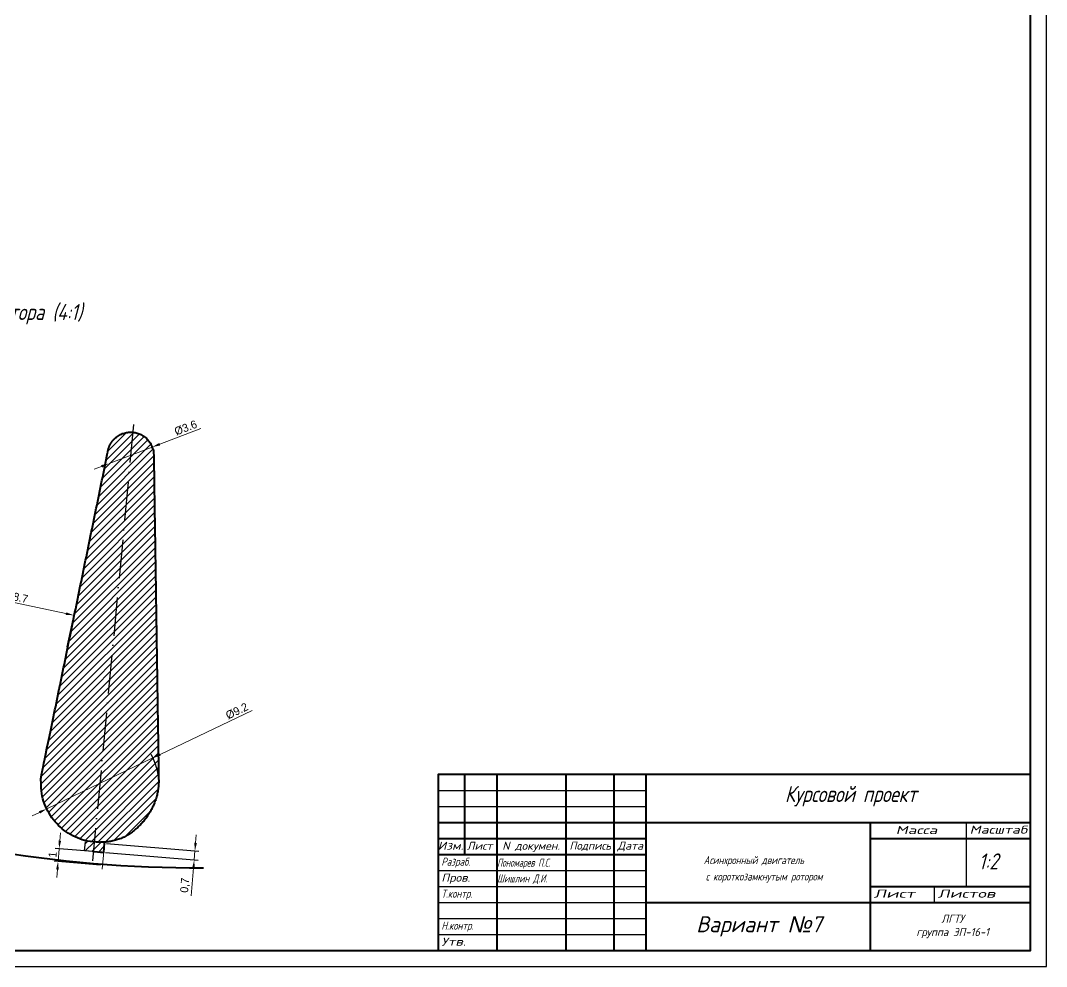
# Model space of a CAD drawing. Header units: millimetres. Extents: x 0 to 840, y 0 to 594.
# Drawn here: x 519.6 to 840, y 0 to 295.5 of the extents above; entities that cross this region are included whole.
import ezdxf
from ezdxf.enums import TextEntityAlignment as Align

# ---------------------------------------------------------------- set-up
doc = ezdxf.new("R2010")
doc.units = ezdxf.units.MM
doc.linetypes.add('ACAD_ISO10W100', pattern=[18, 12, -3, 0, -3])
for name, color, linetype, lineweight in [('Размеры', 2, 'Continuous', 15), ('РамкаТолстая', 7, 'Continuous', 40), ('РамкаТонкая', 7, 'Continuous', 15), ('Толстая', 5, 'Continuous', 40), ('Тонкая', 3, 'Continuous', 20), ('ШтрихП', 7, 'ACAD_ISO10W100', 13)]:
    doc.layers.add(name, color=color, linetype=linetype, lineweight=lineweight)
doc.styles.add('ГОСТ', font='gost.shx', dxfattribs={"oblique": 15, "height": 5})
doc.styles.add('ЕСКД', font='GOST Common.ttf', dxfattribs={"oblique": 15})
doc.dimstyles.new('1to4', dxfattribs={"dimtxt": 2.5, "dimasz": 2.5, "dimexe": 1.25, "dimexo": 0.625, "dimtad": 1, "dimlfac": 0.25, "dimtxsty": 'Standard', "dimcen": 2.5, "dimadec": 0, "dimazin": 0, "dimtfac": 1, "dimtmove": 0, "dimatfit": 3, "dimfxl": 1, "dimlwd": -1, "dimarcsym": 0})
doc.dimstyles.get("Standard").update_dxf_attribs({"dimtxt": 2.5, "dimasz": 2.5, "dimexe": 1.25, "dimexo": 0.625, "dimtad": 1, "dimdec": 4, "dimdsep": 46, "dimlunit": 6, "dimtxsty": 'Standard', "dimcen": 2.5, "dimadec": 0, "dimazin": 0, "dimtfac": 1, "dimtdec": 4, "dimtmove": 0, "dimatfit": 3, "dimfxl": 1, "dimtolj": 1, "dimtzin": 0, "dimlwd": -1, "dimarcsym": 0})

# ---------------------------------------------------------------- blocks, each defined once
blk = doc.blocks.new('*D12')
at = {"layer": 'Defpoints', "color": 0, "lineweight": -3, "transparency": 16777216}
for p in [(545.77, 38.49, 0), (545.53, 35.62), (573.79, 33.28)]:
    blk.add_point(p, dxfattribs=at)
at = {"layer": 'Размеры', "color": 0, "transparency": 16777216}
for p, q in [((574.23, 38.63), (574.44, 41.13)), ((574.03, 36.14), (573.79, 33.28)), ((573.58, 30.79), (572.86, 22.07))]:
    blk.add_line(p, q, dxfattribs=at)
at = {"layer": 'Размеры', "color": 0, "lineweight": -2, "transparency": 16777216}
for p, q in [((546.15, 35.57), (575.04, 33.18)), ((546.39, 38.43), (575.27, 36.04))]:
    blk.add_line(p, q, dxfattribs=at)
at = {"layer": 'Размеры', "color": 0, "lineweight": -3, "transparency": 16777216}
for points in [[(573.82, 38.67), (574.65, 38.6), (574.03, 36.14)], [(573.17, 30.82), (574, 30.75), (573.79, 33.28)]]:
    blk.add_solid(points, dxfattribs=at)
at = {"layer": 'Размеры', "color": 0, "transparency": 16777216, "insert": (571.04, 25.36), "char_height": 2.5, "attachment_point": 5, "rotation": 85.263}
blk.add_mtext('0,7', dxfattribs=at)
blk = doc.blocks.new('*D26')
at = {"layer": 'Defpoints', "color": 0, "linetype": 'ByBlock', "lineweight": -3, "transparency": 16777216}
for p in [(560.69, 162.26), (547.21, 157.12)]:
    blk.add_point(p, dxfattribs=at)
at = {"layer": 'ШтрихП', "color": 0, "linetype": 'ByBlock', "transparency": 16777216}
for p, q in [((575.9, 168.06), (563.03, 163.15)), ((547.21, 157.12), (560.69, 162.26)), ((544.87, 156.23), (542.53, 155.34))]:
    blk.add_line(p, q, dxfattribs=at)
at = {"layer": 'ШтрихП', "color": 0, "linetype": 'ByBlock', "lineweight": -3, "transparency": 16777216}
for points in [[(562.88, 163.54), (563.17, 162.76), (560.69, 162.26)], [(544.72, 156.62), (545.02, 155.84), (547.21, 157.12)]]:
    blk.add_solid(points, dxfattribs=at)
at = {"layer": 'ШтрихП', "color": 0, "linetype": 'ByBlock', "transparency": 16777216, "insert": (571.15, 168.26), "char_height": 2.5, "attachment_point": 5, "rotation": 20.8778}
blk.add_mtext('%%C3.6', dxfattribs=at)
blk = doc.blocks.new('*D27')
at = {"layer": 'Defpoints', "color": 0, "linetype": 'ByBlock', "lineweight": -3, "transparency": 16777216}
for p in [(545.53, 35.62, 20.24), (531.28, 32.78), (545.2, 31.62, 20.24)]:
    blk.add_point(p, dxfattribs=at)
at = {"layer": 'ШтрихП', "color": 0, "linetype": 'ByBlock', "transparency": 16777216}
for p, q in [((531.82, 39.27), (532.03, 41.76)), ((531.62, 36.78), (531.28, 32.78)), ((531.08, 30.28), (530.87, 27.79))]:
    blk.add_line(p, q, dxfattribs=at)
at = {"layer": 'ШтрихП', "color": 0, "linetype": 'ByBlock', "lineweight": -2, "transparency": 16777216}
for p, q in [((544.91, 35.67), (530.37, 36.88)), ((544.58, 31.67), (530.04, 32.88))]:
    blk.add_line(p, q, dxfattribs=at)
at = {"layer": 'ШтрихП', "color": 0, "linetype": 'ByBlock', "lineweight": -3, "transparency": 16777216}
for points in [[(531.41, 39.3), (532.24, 39.23), (531.62, 36.78)], [(530.66, 30.32), (531.49, 30.25), (531.28, 32.78)]]:
    blk.add_solid(points, dxfattribs=at)
at = {"layer": 'ШтрихП', "color": 0, "linetype": 'ByBlock', "transparency": 16777216, "insert": (529.58, 34.93), "char_height": 2.5, "attachment_point": 5, "rotation": 85.263}
blk.add_mtext('1', dxfattribs=at)
blk = doc.blocks.new('*D28')
at = {"layer": 'Defpoints', "color": 0, "linetype": 'ByBlock', "lineweight": -3, "transparency": 16777216}
for p in [(560.91, 65.14), (527.73, 49.23)]:
    blk.add_point(p, dxfattribs=at)
at = {"layer": 'ШтрихП', "color": 0, "linetype": 'ByBlock', "transparency": 16777216}
for p, q in [((591.89, 79.99), (563.17, 66.22)), ((527.73, 49.23), (560.91, 65.14)), ((525.48, 48.15), (523.22, 47.06))]:
    blk.add_line(p, q, dxfattribs=at)
at = {"layer": 'ШтрихП', "color": 0, "linetype": 'ByBlock', "lineweight": -2, "transparency": 16777216}
blk.add_arc((544.32, 57.18), 18.4, 1.9456, 29.5076, dxfattribs=at)
at = {"layer": 'ШтрихП', "color": 0, "linetype": 'ByBlock', "lineweight": -3, "transparency": 16777216}
for points in [[(562.99, 66.59), (563.35, 65.84), (560.91, 65.14)], [(525.3, 48.52), (525.66, 47.77), (527.73, 49.23)]]:
    blk.add_solid(points, dxfattribs=at)
at = {"layer": 'ШтрихП', "color": 0, "linetype": 'ByBlock', "transparency": 16777216, "insert": (587.14, 79.79), "char_height": 2.5, "attachment_point": 5, "rotation": 25.6152}
blk.add_mtext('%%C9.2', dxfattribs=at)
blk = doc.blocks.new('*D30')
at = {"layer": 'Defpoints', "color": 0, "linetype": 'ByBlock', "lineweight": -3, "transparency": 16777216}
for p in [(502.15, 116.96), (499.92, 106.47), (533.97, 99.22)]:
    blk.add_point(p, dxfattribs=at)
at = {"layer": 'ШтрихП', "color": 0, "linetype": 'ByBlock', "lineweight": -2, "transparency": 16777216}
for p, q in [((500.05, 107.08), (502.41, 118.18)), ((534.1, 99.84), (536.47, 110.93))]:
    blk.add_line(p, q, dxfattribs=at)
at = {"layer": 'ШтрихП', "color": 0, "linetype": 'ByBlock', "transparency": 16777216}
blk.add_line((533.76, 110.23), (504.6, 116.43), dxfattribs=at)
at = {"layer": 'ШтрихП', "color": 0, "linetype": 'ByBlock', "lineweight": -3, "transparency": 16777216}
for points in [[(504.68, 116.84), (504.51, 116.03), (502.15, 116.96)], [(533.85, 110.63), (533.67, 109.82), (536.21, 109.71)]]:
    blk.add_solid(points, dxfattribs=at)
at = {"layer": 'ШтрихП', "color": 0, "linetype": 'ByBlock', "transparency": 16777216, "insert": (519.57, 115.16), "char_height": 2.5, "attachment_point": 5, "rotation": 347.9826}
blk.add_mtext('8.7', dxfattribs=at)

msp = doc.modelspace()

# ---------------------------------------------------------------- hatches: boundary and pattern name
at = {"layer": 'ШтрихП', "linetype": 'ByBlock', "lineweight": -3}
h = msp.add_hatch(dxfattribs=at)
h.set_pattern_fill('ANSI31', color=256, scale=0.5)
h.set_pattern_definition([(45, (78.9873, 0.6574), (-1.122532, 1.122532), [])])
edge = h.paths.add_edge_path()
edge.add_spline(control_points=[(561.1638, 159.7243), (561.1317, 166.5412), (554.324, 166.8966), (547.5163, 167.2519), (546.7747, 160.4754)], knot_values=[5.42335754, 5.42335754, 5.42335754, 6.93729815, 6.93729815, 8.45123876, 8.45123876, 8.45123876], weights=[1, 0.7269199, 1, 0.7269199, 1], degree=2, periodic=0)
edge.add_spline(control_points=[(546.7747, 160.4754), (536.7115, 111.3865), (526.6482, 62.2977)], knot_values=[0, 0, 0, 1, 1, 1], weights=[1, 1, 1], degree=2, periodic=0)
edge.add_spline(control_points=[(526.6482, 62.2977), (523.3648, 50.955), (532.3086, 43.2449), (541.2523, 35.5349), (551.9873, 40.4538)], knot_values=[1, 1, 1, 2.14111918, 2.14111918, 3.28223836, 3.28223836, 3.28223836], weights=[1, 0.84159887, 1, 0.84159887, 1], degree=2, periodic=0)
edge.add_spline(control_points=[(551.9873, 40.4538), (562.1668, 45.9803), (562.7225, 57.1811)], knot_values=[3.28223836, 3.28223836, 3.28223836, 4.42335754, 4.42335754, 4.42335754], weights=[1, 0.84159887, 1], degree=2, periodic=0)
edge.add_spline(control_points=[(562.7225, 57.1811), (561.9431, 108.4527), (561.1638, 159.7243)], knot_values=[4.42335754, 4.42335754, 4.42335754, 5.42335754, 5.42335754, 5.42335754], weights=[1, 1, 1], degree=2, periodic=0)
h = msp.add_hatch(dxfattribs=at)
h.set_pattern_fill('ANSI31', color=256, scale=0.5)
h.set_pattern_definition([(45, (8.4373, -39.4702), (-1.122532, 1.122532), [])])
edge = h.paths.add_edge_path()
edge.add_line((467.6867, 51.8131), (466.8454, 49.3589))
edge.add_line((466.8454, 49.3589), (461.1895, 51.2981))
edge.add_line((461.1895, 51.2981), (462.0888, 53.9189))
edge.add_line((462.0888, 53.9189), (467.6867, 51.8131))
edge.add_line((545.7677, 38.4854), (545.5305, 35.6225))
edge.add_line((545.5305, 35.6225), (539.572, 36.1176))
edge.add_line((539.572, 36.1176), (539.8112, 38.9893))
edge.add_line((539.8112, 38.9893), (545.7677, 38.4854))

# ---------------------------------------------------------------- linework, layer by layer
at = {"color": 7, "linetype": 'Continuous'}
for p, q in [((840, 0), (840, 594)), ((650, 55), (715, 55)), ((650, 50), (715, 50)), ((815, 25), (815, 45)), ((650, 30), (715, 30)), ((650, 25), (715, 25)), ((805, 20), (805, 25)), ((650, 20), (715, 20)), ((650, 15), (715, 15)), ((650, 10), (715, 10)), ((0, 0), (840, 0))]:
    msp.add_line(p, q, dxfattribs=at)
at = {"layer": 'РамкаТолстая', "color": 7, "linetype": 'Continuous'}
for p, q in [((835, 5), (835, 589)), ((658.3311, 35), (658.3311, 60)), ((668.4101, 5.2803), (668.4101, 60.2803)), ((690, 5), (690, 60)), ((705, 5), (705, 60)), ((715, 5), (715, 60)), ((650, 45), (715, 45)), ((715, 45), (835, 45)), ((785, 5), (785, 45)), ((650, 40), (715, 40)), ((785, 40), (835, 40)), ((650, 35), (715, 35)), ((785, 25), (835, 25)), ((715, 20), (835, 20)), ((20, 5), (835, 5))]:
    msp.add_line(p, q, dxfattribs=at)
msp.add_lwpolyline([(650, 5), (835, 5), (835, 60), (650, 60)], close=True, dxfattribs=at)
at = {"layer": 'Толстая', "color": 7}
for p, q in [((545.5305, 35.6225, 1091.1138), (545.7677, 38.485, 1091.1168)), ((542.5408, 35.8709, 1091.1138), (545.5305, 35.6225, 1091.1138))]:
    msp.add_line(p, q, dxfattribs=at)
msp.add_arc((576.66, 440.7791, 1070.1709), 410, 250.820522, 270, dxfattribs=at)
msp.add_rational_spline([(546.7747, 160.4754, 1072.9625), (536.7115, 111.3865, 1071.9167), (526.6482, 62.2977, 1070.8708), (523.3648, 50.955, 1070.8708), (532.3086, 43.2449, 1070.8708), (541.2523, 35.5349, 1070.8708), (551.9873, 40.4538, 1070.8708), (562.1668, 45.9803, 1070.8708), (562.7225, 57.1811, 1070.8708), (561.9431, 108.4527, 1071.9167), (561.1638, 159.7243, 1072.9625), (561.1317, 166.5412, 1072.9625), (554.324, 166.8966, 1072.9625), (547.5163, 167.2519, 1072.9625), (546.7747, 160.4754, 1072.9625)], [1, 1, 1, 0.841598870979, 1, 0.841598870979, 1, 0.841598870979, 1, 1, 1, 0.726919902295, 1, 0.726919902295, 1], degree=2, knots=[0, 0, 0, 1, 1, 2.14111918, 2.14111918, 3.28223836, 3.28223836, 4.42335754, 4.42335754, 5.42335754, 5.42335754, 6.93729815, 6.93729815, 8.45123876, 8.45123876, 8.45123876], dxfattribs=at)
at = {"layer": 'ШтрихП', "color": 18, "lineweight": -3, "true_color": 0x000000}
msp.add_line((554.8535, 169.335, 1073.1593), (542.0494, 32.9719, 1070.3768), dxfattribs=at)
at = {"layer": 'ШтрихП', "color": 18, "linetype": 'ByBlock', "true_color": 0x000000}
msp.add_line((545.642, 36.9678, 1091.1138), (545.1012, 30.4424, 1091.1138), dxfattribs=at)
at = {"layer": 'ШтрихП', "color": 18, "linetype": 'ByBlock', "lineweight": -3, "true_color": 0x000000}
msp.add_polyline3d([(545.7677, 38.4854, 1091.1168), (545.5305, 35.6225, 1091.1138), (539.572, 36.1176, 1091.1138), (539.8112, 38.9893, 1091.1138)], dxfattribs=at)

# ---------------------------------------------------------------- texts
at = {"color": 7, "linetype": 'Continuous', "style": 'ГОСТ', "oblique": 15}
for s, width, p, p2 in [('Масса', 1.1375, (792.9056, 41.3661), (805.9056, 41.3661)), ('Масштаб', 0.981818, (816, 41.5), (834, 41.5)), ('Изм.', 1.12, (649.899, 36.465), (657.899, 36.465)), ('Лист', 0.8, (658.9332, 36.4475), (666.9332, 36.4475)), ('N докумен.', 0.889412, (670.0166, 36.4547), (688.0166, 36.4547)), ('Подпись', 0.821053, (691, 36.5), (704, 36.5)), ('Дата', 0.746667, (706, 36.5), (714, 36.5)), ('Пров.', 0.931874, (651, 26.5), (659.9859, 26.5)), ('Лист', 1.3, (786, 21.5), (799, 21.5)), ('Листов', 1.239344, (806, 21.5), (824, 21.5)), ('Утв.', 0.993652, (651, 6.5), (658.689, 6.5))]:
    msp.add_text(s, height=2.5, dxfattribs=dict(at, width=width)).set_placement(p, p2, align=Align.FIT)
for s, p in [('Разраб.', (651, 31.5)), ('Т.контр.', (651, 21.5)), ('Н.контр.', (651, 11.5))]:
    msp.add_text(s, height=2.5, dxfattribs=at).set_placement(p)
at = {"color": 7, "style": 'ГОСТ', "oblique": 15}
for s, p in [('Асинхронный двигатель', (748.596, 33.2271)), ('с короткозамкнутым ротором', (751.802, 28.1017))]:
    msp.add_text(s, height=2.5, dxfattribs=at).set_placement(p, align=Align.MIDDLE_CENTER)
at = {"transparency": 33554687, "attachment_point": 5, "style": 'ЕСКД'}
for s, width, heights, insert, char_height in [('ЛГТУ\\Pгруппа ЭП-16-1', 50, [0], (810.6991, 12.5168), 2.5), ('Вариант {\\fArial|b0|i0|c204|p34;№}7', 69.021591, [13.6109], (750.2099, 12.5168), 5)]:
    msp.add_mtext_dynamic_manual_height_columns(s, width=width, gutter_width=12.5, heights=heights, dxfattribs=dict(at, insert=insert, char_height=char_height))
at = {"layer": 'РамкаТонкая', "color": 7, "style": 'ГОСТ', "oblique": 15}
msp.add_text('Курсовой проект', height=5, dxfattribs=at).set_placement((778.8577, 53.8664), align=Align.MIDDLE_CENTER)
msp.add_text('1:2', height=5, dxfattribs=at).set_placement((818.8159, 30.3209))
for s, width, p in [('Пономарев П.С.', 0.73, (668.4101, 31.1876)), ('Шишлин Д.И.', 0.85, (668.4101, 26.2477))]:
    msp.add_text(s, height=2.5, dxfattribs=dict(at, width=width)).set_placement(p)
at = {"layer": 'Тонкая', "color": 7, "style": 'ГОСТ', "oblique": 15}
msp.add_text('Паз ротора (4:1)', height=5, dxfattribs=at).set_placement((499.1207, 201.938, 1070.8708))

# ---------------------------------------------------------------- dimensions: what is measured, and where the dimension line sits
at = {"layer": 'Размеры', "color": 7}
dim = msp.add_aligned_dim(p1=(545.7677, 38.485, 1091.1168), p2=(545.5305, 35.6225, 1091.1138), distance=28.3557, dimstyle='1to4', override={"dimdec": 1}, dxfattribs=at)
dim.commit()
dim.dimension.update_dxf_attribs({"geometry": '*D12', "text_midpoint": (571.0421, 25.3556, 1091.1138)})
at = {"layer": 'ШтрихП', "color": 18, "linetype": 'ByBlock', "true_color": 0x000000}
for p1, p2, text, picture, middle in [((547.2056, 157.1188, 1072.9625), (560.6901, 162.262, 1072.9625), '%%C3.6', '*D26', (571.8144, 166.505, 1072.9625)), ((527.731, 49.2266, 1070.8708), (560.9141, 65.1361, 1070.8708), '%%C9.2', '*D28', (587.9467, 78.0968, 1070.8708))]:
    dim = msp.add_diameter_dim_2p(p1=p1, p2=p2, text=text, dimstyle='Standard', override={"dimdec": 2, "dimdsep": 44, "dimlunit": 2, "dimtdec": 2, "dimtolj": 0, "dimtzin": 8}, dxfattribs=at)
    dim.commit()
    dim.dimension.update_dxf_attribs({"geometry": picture, "text_midpoint": middle, "dimtype": 163})
for base, p1, p2, angle, text, picture, middle in [((502.1527, 116.9553, 1070.8708), (533.9743, 99.2244, 1070.8708), (499.9214, 106.4734, 1070.8708), 167.982602, '8.7', '*D30', (519.1792, 113.3308, 1070.8708)), ((531.2846, 32.7763, 1070.8708), (545.5305, 35.6225, 1091.1138), (545.1991, 31.6233, 1091.1138), 265.262994, '1', '*D27', (531.4503, 34.7759, 1070.8708))]:
    dim = msp.add_linear_dim(base=base, p1=p1, p2=p2, angle=angle, text=text, dimstyle='Standard', override={"dimdec": 2, "dimdsep": 44, "dimlunit": 2, "dimtdec": 2, "dimtolj": 0, "dimtzin": 8}, dxfattribs=at)
    dim.commit()
    dim.dimension.update_dxf_attribs({"geometry": picture, "text_midpoint": middle, "dimtype": 161})

doc.saveas('drawing.dxf')
